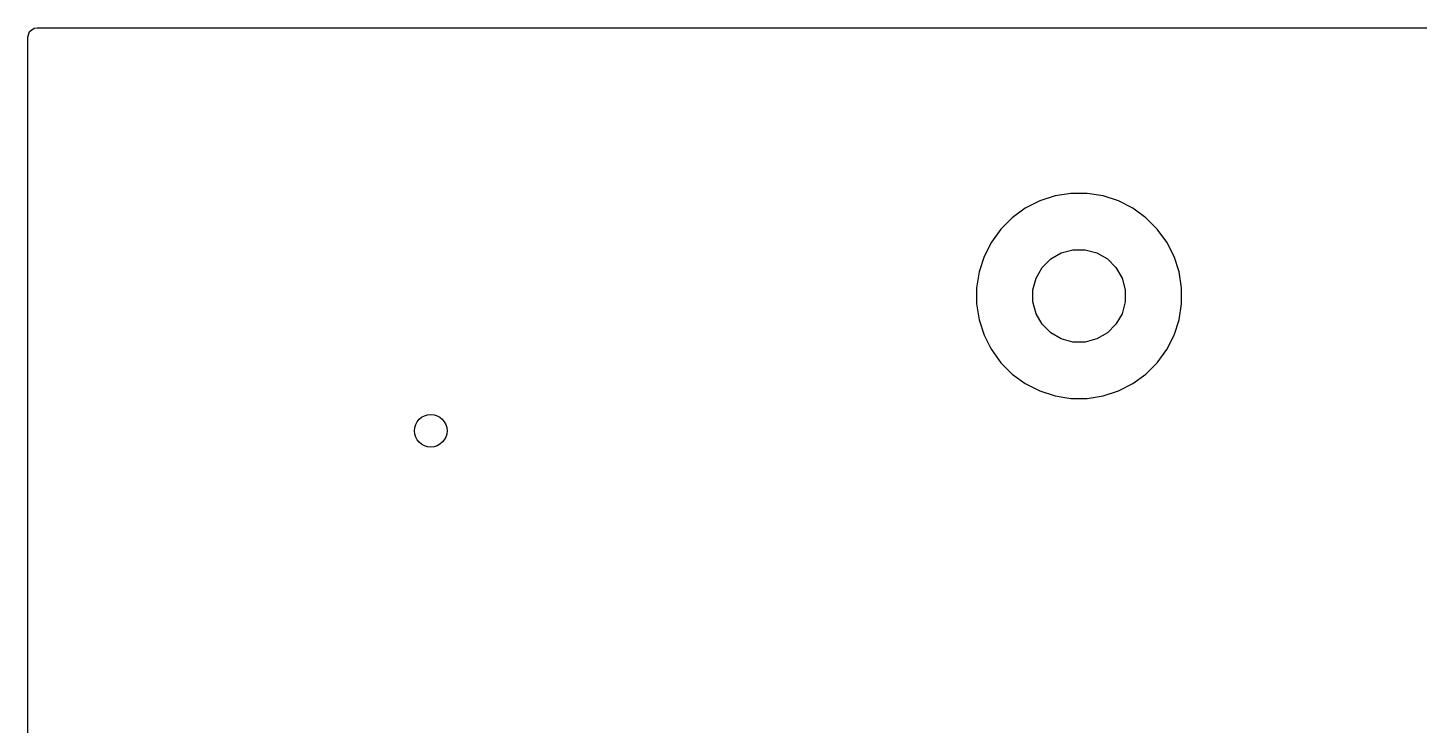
# Model space of a CAD drawing. Extents: x 0.23 to 2.97, y 0.23 to 2.17.
# Drawn here: x 0.23 to 0.818, y 1.876 to 2.17 of the extents above; entities that cross this region are included whole.
import ezdxf

# ---------------------------------------------------------------- set-up
doc = ezdxf.new("R2010")
doc.units = 0
doc.header["$MEASUREMENT"] = 0
doc.layers.add('BLACK', color=7, linetype='CONTINUOUS')

msp = doc.modelspace()

# ---------------------------------------------------------------- linework, layer by layer
at = {"layer": 'BLACK', "linetype": 'CONTINUOUS'}
for p, q in [((0.23045, 2.16869), (0.2324, 2.1701)), ((0.2324, 2.1701), (0.2336, 2.1703)), ((0.2336, 2.1703), (1.03023, 2.1703)), ((0.2297, 2.1664), (0.23045, 2.16869)), ((0.2297, 2.13163), (0.2297, 2.1664)), ((0.2297, 2.06041), (0.2297, 2.13163)), ((0.67059, 2.10033), (0.66385, 2.09926)), ((0.67741, 2.10033), (0.67059, 2.10033)), ((0.67059, 2.10033), (0.67059, 2.10033)), ((0.68415, 2.09926), (0.67741, 2.10033)), ((0.67741, 2.10033), (0.67741, 2.10033)), ((0.65129, 2.09406), (0.64577, 2.09005)), ((0.65737, 2.09715), (0.65129, 2.09406)), ((0.66385, 2.09926), (0.65737, 2.09715)), ((0.65737, 2.09715), (0.65737, 2.09715)), ((0.66385, 2.09926), (0.66385, 2.09926)), ((0.69063, 2.09715), (0.68415, 2.09926)), ((0.68415, 2.09926), (0.68415, 2.09926)), ((0.69671, 2.09406), (0.69063, 2.09715)), ((0.69063, 2.09715), (0.69063, 2.09715)), ((0.70223, 2.09005), (0.69671, 2.09406)), ((0.69671, 2.09406), (0.69671, 2.09406)), ((0.69671, 2.09406), (0.69671, 2.09406)), ((0.64577, 2.09005), (0.64095, 2.08523)), ((0.70705, 2.08523), (0.70223, 2.09005)), ((0.64095, 2.08523), (0.63694, 2.07971)), ((0.71106, 2.07971), (0.70705, 2.08523)), ((0.63694, 2.07971), (0.63385, 2.07363)), ((0.66647, 2.07519), (0.67143, 2.07652)), ((0.67143, 2.07652), (0.67657, 2.07652)), ((0.67657, 2.07652), (0.68153, 2.07519)), ((0.71415, 2.07363), (0.71106, 2.07971)), ((0.63385, 2.07363), (0.63174, 2.06715)), ((0.63385, 2.07363), (0.63385, 2.07363)), ((0.65838, 2.06898), (0.66202, 2.07262)), ((0.66202, 2.07262), (0.66647, 2.07519)), ((0.68153, 2.07519), (0.68598, 2.07262)), ((0.68598, 2.07262), (0.68962, 2.06898)), ((0.71626, 2.06715), (0.71415, 2.07363)), ((0.71415, 2.07363), (0.71415, 2.07363)), ((0.71415, 2.07363), (0.71415, 2.07363)), ((0.71415, 2.07363), (0.71415, 2.07363)), ((0.63174, 2.06715), (0.63067, 2.06041)), ((0.63174, 2.06715), (0.63174, 2.06715)), ((0.65448, 2.05957), (0.65581, 2.06453)), ((0.65581, 2.06453), (0.65838, 2.06898)), ((0.68962, 2.06898), (0.69219, 2.06453)), ((0.69219, 2.06453), (0.69352, 2.05957)), ((0.71733, 2.06041), (0.71626, 2.06715)), ((0.71626, 2.06715), (0.71626, 2.06715)), ((0.2297, 1.78489), (0.2297, 2.06041)), ((0.63067, 2.06041), (0.63067, 2.05359)), ((0.65448, 2.05443), (0.65448, 2.05957)), ((0.69352, 2.05957), (0.69352, 2.05443)), ((0.71733, 2.05359), (0.71733, 2.06041)), ((0.63067, 2.05359), (0.63174, 2.04685)), ((0.65581, 2.04947), (0.65448, 2.05443)), ((0.69352, 2.05443), (0.69219, 2.04947)), ((0.71626, 2.04685), (0.71733, 2.05359)), ((0.63174, 2.04685), (0.63174, 2.04685)), ((0.63174, 2.04685), (0.63385, 2.04037)), ((0.65838, 2.04502), (0.65581, 2.04947)), ((0.69219, 2.04947), (0.68962, 2.04502)), ((0.71415, 2.04037), (0.71626, 2.04685)), ((0.71626, 2.04685), (0.71626, 2.04685)), ((0.66202, 2.04138), (0.65838, 2.04502)), ((0.66647, 2.03881), (0.66202, 2.04138)), ((0.68598, 2.04138), (0.68153, 2.03881)), ((0.68962, 2.04502), (0.68598, 2.04138)), ((0.63385, 2.04037), (0.63385, 2.04037)), ((0.63385, 2.04037), (0.63623, 2.03569)), ((0.63623, 2.03569), (0.63694, 2.03429)), ((0.67143, 2.03748), (0.66647, 2.03881)), ((0.67657, 2.03748), (0.67143, 2.03748)), ((0.68153, 2.03881), (0.67657, 2.03748)), ((0.71106, 2.03429), (0.71415, 2.04037)), ((0.71415, 2.04037), (0.71415, 2.04037)), ((0.71415, 2.04037), (0.71415, 2.04037)), ((0.63694, 2.03429), (0.64095, 2.02877)), ((0.70705, 2.02877), (0.71106, 2.03429)), ((0.64095, 2.02877), (0.64577, 2.02395)), ((0.64577, 2.02395), (0.65129, 2.01994)), ((0.69671, 2.01994), (0.70223, 2.02395)), ((0.70223, 2.02395), (0.70705, 2.02877)), ((0.65129, 2.01994), (0.65737, 2.01685)), ((0.69063, 2.01685), (0.69671, 2.01994)), ((0.65737, 2.01685), (0.65737, 2.01685)), ((0.65737, 2.01685), (0.65737, 2.01685)), ((0.65737, 2.01685), (0.65737, 2.01685)), ((0.65737, 2.01685), (0.66385, 2.01474)), ((0.66385, 2.01474), (0.66385, 2.01474)), ((0.66385, 2.01474), (0.67059, 2.01367)), ((0.67059, 2.01367), (0.67059, 2.01367)), ((0.67059, 2.01367), (0.67741, 2.01367)), ((0.67741, 2.01367), (0.68415, 2.01474)), ((0.68415, 2.01474), (0.69063, 2.01685)), ((0.68415, 2.01474), (0.68415, 2.01474)), ((0.69063, 2.01685), (0.69063, 2.01685)), ((0.69063, 2.01685), (0.69063, 2.01685))]:
    msp.add_line(p, q, dxfattribs=at)
at = {"layer": 'BLACK'}
msp.add_circle((0.4, 2), 0.00689, dxfattribs=at)
at = {"layer": 'WHITE'}
msp.add_circle((0.4, 2), 0.00689, dxfattribs=at)

doc.saveas('drawing.dxf')
